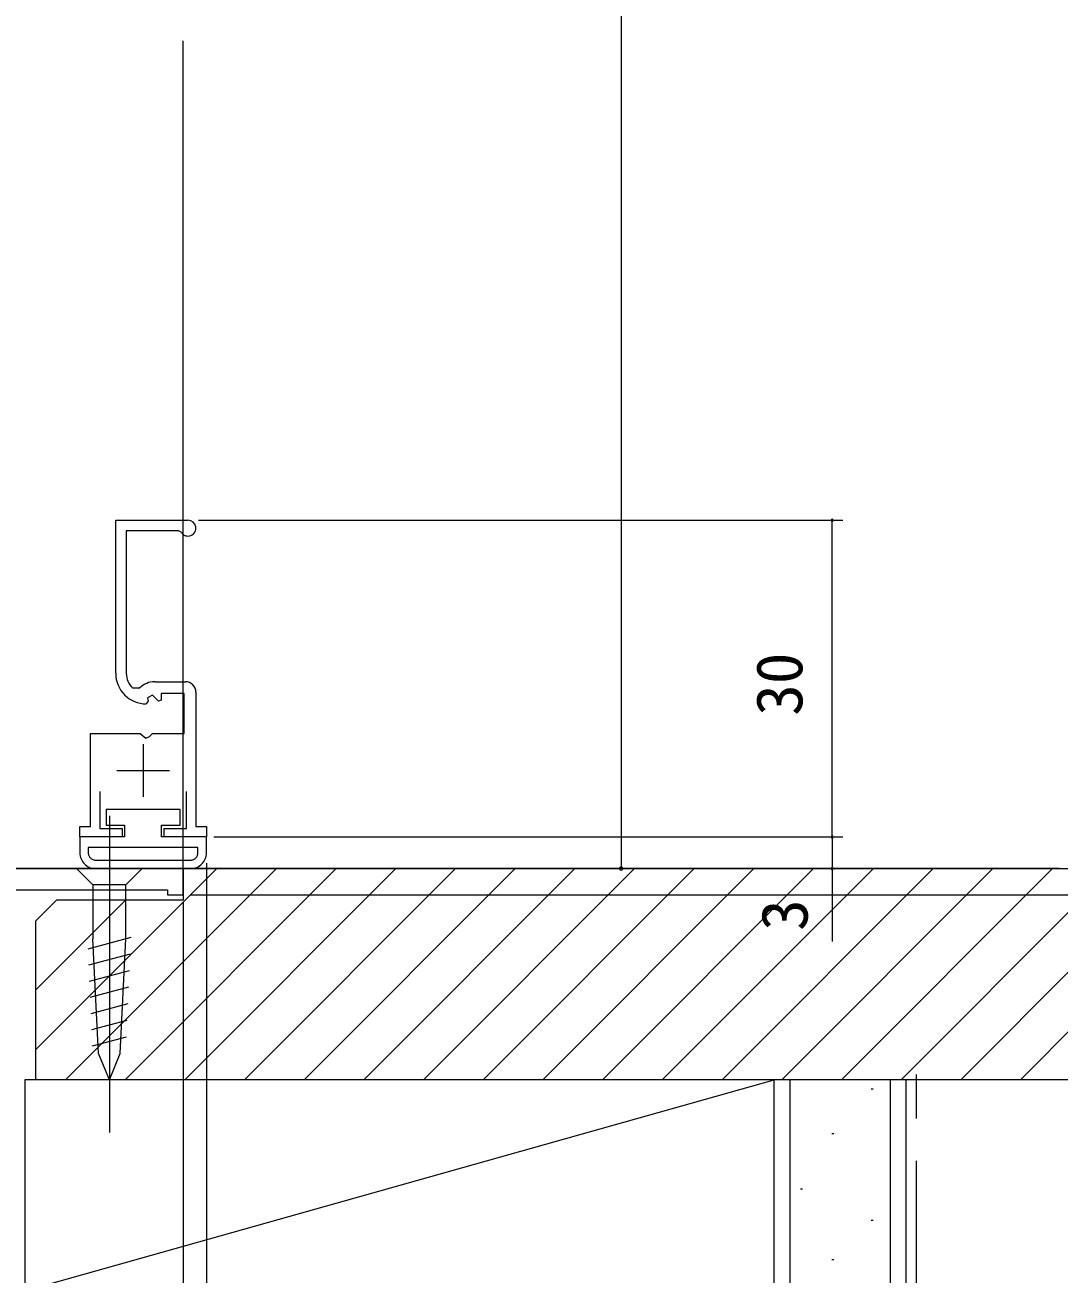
# Model space of a CAD drawing. Units: millimetres, scale not verified. Extents: x -495 to 495, y -800 to 801.
# Drawn here: x -219.5 to -121.5, y 25.7 to 144 of the extents above; entities that cross this region are included whole.
import ezdxf
from ezdxf.enums import TextEntityAlignment as Align

# ---------------------------------------------------------------- set-up
doc = ezdxf.new("R2010")
doc.units = ezdxf.units.MM
doc.header["$LTSCALE"] = 4
for name, pattern in [('CHAIN2', [12, 9, -1, 1, -1]), ('DASHED3', [4, 3, -1]), ('DOUBLE_CHAIN2', [12.8, 9, -1, 0.6, -0.6, 0.6, -1])]:
    doc.linetypes.add(name, pattern=pattern)
for name, color, linetype, lineweight in [('0-2_YKK_ZWAK', 6, 'Continuous', 9), ('0-3_YKK_11', 2, 'Continuous', 9), ('0-4_YKK_12', 4, 'Continuous', 9), ('0-5_YKK_13', 7, 'Continuous', 9), ('0-7_YSS_K', 3, 'Continuous', 9)]:
    doc.layers.add(name, color=color, linetype=linetype, lineweight=lineweight)
doc.styles.add('ＭＳ ゴシック', font='')
doc.styles.get('ＭＳ ゴシック').set_extended_font_data('MS Gothic')

msp = doc.modelspace()

# ---------------------------------------------------------------- linework, layer by layer
at = {"layer": '0-2_YKK_ZWAK'}
for p, q in [((-162.985, 338.087), (-162.985, 64.086)), ((-203.043, 97.086), (-141.985, 97.086)), ((-142.985, 67.087), (-142.985, 97.086)), ((-201.584, 67.087), (-141.985, 67.087)), ((-199.283, 67.087), (-141.985, 67.087)), ((-203.986, 64.086), (-75.481, 64.086)), ((-203.986, 64.086), (-95.481, 64.086)), ((-203.986, 64.086), (-75.483, 64.082)), ((-203.986, 64.086), (-161.985, 64.086)), ((-202.285, 64.586), (-202.285, -48.914)), ((-199.283, 64.09), (-95.481, 64.09)), ((-199.283, 64.086), (-141.985, 64.086)), ((-203.786, 61.586), (-95.481, 61.586)), ((-204.486, 60.886), (-204.486, -48.914)), ((-204.486, 60.886), (-204.486, -48.914))]:
    msp.add_line(p, q, dxfattribs=at)
msp.add_lwpolyline([(-142.985, 67.087), (-142.985, 64.086), (-142.985, 57.186)], dxfattribs=at)
for centre, radius, start, end in [((-142.985, 97.086), 0.106, 90, 270), ((-142.985, 97.086), 0.106, 270, 90), ((-142.985, 67.087), 0.106, 90, 270), ((-142.985, 67.087), 0.106, 90, 270), ((-142.985, 67.087), 0.106, 270, 90), ((-142.985, 67.087), 0.106, 270, 90), ((-162.985, 64.086), 0.159, 90, 270), ((-162.985, 64.086), 0.159, 270, 90), ((-142.985, 64.086), 0.106, 90, 270), ((-142.985, 64.086), 0.106, 270, 90)]:
    msp.add_arc(centre, radius, start, end, dxfattribs=at)
at = {"layer": '0-3_YKK_11'}
for p, q in [((-204.487, 64.086), (-204.486, 142.507)), ((-261.986, 64.086), (-204.486, 64.086))]:
    msp.add_line(p, q, dxfattribs=at)
at = {"layer": '0-4_YKK_12', "linetype": 'CHAIN2'}
msp.add_line((-211.486, 69.087), (-211.486, 39.087), dxfattribs=at)
at = {"layer": '0-4_YKK_12', "linetype": 'DOUBLE_CHAIN2'}
for p, q in [((-202.285, 67.086), (-206.535, 67.086)), ((-202.285, 65.586), (-202.285, 67.086)), ((-213.485, 66.086), (-213.485, 65.586)), ((-203.085, 66.086), (-213.485, 66.086)), ((-203.085, 65.586), (-203.085, 66.086)), ((-212.785, 64.886), (-203.785, 64.886)), ((-212.785, 64.086), (-203.785, 64.086))]:
    msp.add_line(p, q, dxfattribs=at)
at = {"layer": '0-4_YKK_12'}
for p, q in [((-209.936, 64.087), (-213.036, 64.087)), ((-213.036, 62.537), (-213.036, 57.42)), ((-209.936, 62.537), (-213.036, 62.537)), ((-209.936, 57.42), (-209.936, 62.537)), ((-213.509, 56.495), (-209.411, 57.593)), ((-213.436, 54.961), (-209.486, 56.02)), ((-213.362, 53.428), (-209.561, 54.447)), ((-213.289, 51.895), (-209.636, 52.874)), ((-213.216, 50.362), (-209.711, 51.301)), ((-213.143, 48.828), (-209.786, 49.728)), ((-213.07, 47.295), (-209.861, 48.155))]:
    msp.add_line(p, q, dxfattribs=at)
at = {"layer": '0-4_YKK_12', "linetype": 'DOUBLE_CHAIN2'}
for points in [[(-206.535, 67.086), (-206.535, 68.186), (-204.785, 68.186), (-204.785, 69.686), (-211.785, 69.686), (-211.785, 68.186), (-210.035, 68.186), (-210.035, 67.086)], [(-210.035, 67.086), (-214.285, 67.086), (-214.285, 65.586)]]:
    msp.add_lwpolyline(points, dxfattribs=at)
at = {"layer": '0-4_YKK_12'}
for points in [[(-213.036, 64.087), (-214.586, 64.087), (-213.036, 62.537)], [(-209.936, 64.087), (-208.386, 64.087), (-209.936, 62.537)], [(-211.486, 44.087), (-212.519, 46.582), (-213.036, 57.42)], [(-211.486, 44.087), (-210.453, 46.582), (-209.936, 57.42)]]:
    msp.add_lwpolyline(points, dxfattribs=at)
at = {"layer": '0-4_YKK_12', "linetype": 'DOUBLE_CHAIN2'}
for centre, radius, start, end in [((-212.785, 65.586), 1.5, 180, 270), ((-212.785, 65.586), 0.7, 180, 270), ((-203.785, 65.586), 1.5, 270, 0), ((-203.785, 65.586), 0.7, 270, 0)]:
    msp.add_arc(centre, radius, start, end, dxfattribs=at)
at = {"layer": '0-5_YKK_13'}
for p, q in [((-207.185, 81.786), (-204.285, 81.786)), ((-209.284, 81.2), (-208.591, 81.209)), ((-208.285, 75.886), (-208.285, 70.886)), ((-210.785, 73.386), (-205.785, 73.386))]:
    msp.add_line(p, q, dxfattribs=at)
for points in [[(-210.885, 82.586), (-210.885, 97.086), (-204.035, 97.086)], [(-204.674, 95.944), (-204.93, 96.086), (-209.885, 96.086), (-209.885, 82.586)], [(-212.385, 71.386), (-212.385, 67.886), (-210.285, 67.886), (-210.285, 67.086), (-214.284, 67.086), (-214.284, 68.086), (-213.285, 68.086), (-213.285, 76.886), (-208.554, 76.886), (-208.014, 76.433), (-207.685, 76.586), (-207.385, 76.886), (-204.385, 76.886), (-204.385, 80.686), (-206.585, 80.686), (-206.585, 80.053), (-206.832, 79.95), (-207.409, 80.527), (-207.877, 80.257), (-207.792, 79.938), (-207.985, 79.686)], [(-203.285, 80.786), (-203.285, 68.087), (-202.284, 68.087), (-202.284, 67.087), (-206.285, 67.086), (-206.285, 67.886), (-204.185, 67.887), (-204.185, 71.386)], [(-204.486, 64.086), (-260.263, 64.086), (-260.72, 63.789)], [(-220.486, 62.086), (-205.986, 62.086), (-205.986, 61.586), (-204.486, 61.586), (-204.486, 64.086)]]:
    msp.add_lwpolyline(points, dxfattribs=at)
for centre, radius, start, end in [((-204.035, 96.336), 0.75, 211.58963, 90.00149), ((-207.985, 82.586), 2.9, 180.00089, 270.00002), ((-207.985, 82.586), 1.9, 180.00083, 226.86746), ((-207.185, 79.786), 2, 90.00025, 134.65778), ((-204.285, 80.786), 1, 0.00001, 89.99999)]:
    msp.add_arc(centre, radius, start, end, dxfattribs=at)
at = {"layer": '0-7_YSS_K'}
for p, q in [((-218.481, 46.911), (-201.305, 64.088)), ((-215.648, 44.088), (-195.648, 64.088)), ((-209.991, 44.088), (-189.991, 64.088)), ((-204.334, 44.088), (-184.334, 64.088)), ((-198.677, 44.088), (-178.677, 64.088)), ((-193.02, 44.088), (-173.02, 64.088)), ((-187.363, 44.088), (-167.363, 64.088)), ((-181.707, 44.088), (-161.707, 64.088)), ((-176.05, 44.088), (-156.05, 64.088)), ((-170.393, 44.088), (-150.393, 64.088)), ((-164.736, 44.088), (-144.736, 64.088)), ((-159.079, 44.088), (-139.079, 64.088)), ((-153.422, 44.088), (-133.422, 64.088)), ((-147.765, 44.088), (-127.765, 64.088)), ((-142.109, 44.088), (-122.109, 64.088)), ((-218.481, 52.568), (-209.961, 61.088)), ((-136.452, 44.088), (-119.481, 61.058)), ((-130.795, 44.088), (-119.481, 55.401)), ((-125.138, 44.088), (-119.481, 49.745)), ((-219.481, 24.086), (-148.481, 44.088)), ((-148.481, -87.59), (-148.481, 44.088)), ((-135.981, 44.088), (-148.481, 44.088)), ((-146.981, 44.088), (-146.981, -87.59)), ((-137.481, 44.088), (-137.481, -87.59)), ((-135.981, -87.59), (-135.981, 44.088)), ((-139.282, 43.208), (-139.082, 43.208)), ((-143.012, 38.978), (-142.812, 38.978)), ((-145.996, 33.756), (-145.796, 33.756)), ((-139.282, 30.772), (-139.082, 30.772)), ((-143.012, 27.042), (-142.812, 27.042))]:
    msp.add_line(p, q, dxfattribs=at)
at = {"layer": '0-7_YSS_K', "linetype": 'DASHED3'}
msp.add_line((-134.981, -87.59), (-134.981, 44.586), dxfattribs=at)
at = {"layer": '0-7_YSS_K'}
for points in [[(-121.48, 64.09), (-204.48, 64.09), (-204.48, 61.09), (-216.48, 61.09), (-218.48, 59.09), (-218.48, 44.09)], [(-218.48, 44.09), (-119.48, 44.09), (-119.48, 62.09)], [(-148.481, 24.087), (-148.481, 44.088), (-219.481, 44.088), (-219.481, 24.086), (-148.481, 24.086)]]:
    msp.add_lwpolyline(points, dxfattribs=at)

# ---------------------------------------------------------------- texts
at = {"layer": '0-2_YKK_ZWAK', "style": 'ＭＳ ゴシック'}
for s, p in [('30', (-144.485, 78.566)), ('3', (-143.985, 58.186))]:
    msp.add_text(s, height=4.399, rotation=90, dxfattribs=at).set_placement(p, align=Align.BOTTOM_LEFT)

doc.saveas('drawing.dxf')
